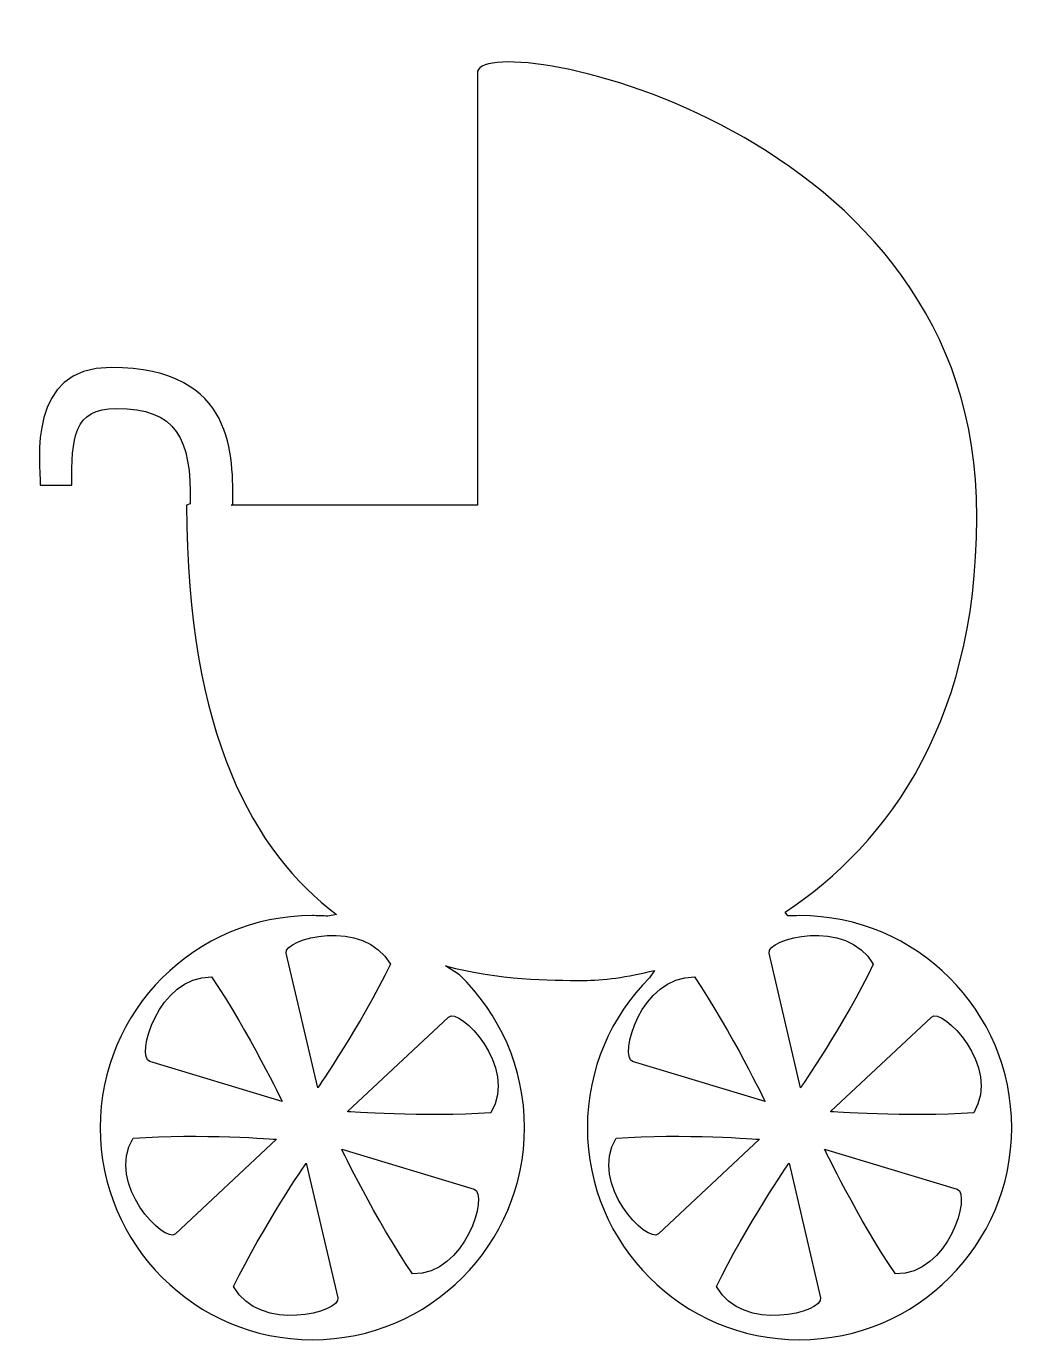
# Model space of a CAD drawing. Header units: centimetres. Extents: x -8.1 to 8.4, y -11.2 to 10.8.
import ezdxf

# ---------------------------------------------------------------- set-up
doc = ezdxf.new("R2010")
doc.units = ezdxf.units.CM
doc.header["$MEASUREMENT"] = 0
doc.layers.add('Camada 1', color=7, linetype='Continuous')

msp = doc.modelspace()

# ---------------------------------------------------------------- linework, layer by layer
at = {"layer": 'Camada 1'}
for points, knots in [([(-4.67379, 2.77384), (-4.67379, 2.77384), (-0.56576, 2.77384), (-0.56576, 2.77384), (-0.56576, 2.77384), (-0.56576, 2.77384), (-0.56576, 9.98919), (-0.56576, 9.98919), (-0.56576, 9.98919), (-0.63135, 10.7763), (7.56774, 9.26767), (7.76451, 2.90502), (7.76451, 2.90502), (7.87812, -0.76327), (6.29067, -2.88345), (4.57416, -4.02164), (4.57416, -4.02164), (4.57416, -4.02164), (4.61911, -4.0857), (4.61911, -4.0857), (4.61911, -4.0857), (4.68317, -4.08263), (4.74783, -4.08075), (4.81313, -4.08075), (4.81313, -4.08075), (6.76922, -4.08075), (8.35513, -5.66666), (8.35513, -7.62275), (8.35513, -7.62275), (8.35513, -9.57913), (6.76922, -11.16507), (4.81313, -11.16507), (4.81313, -11.16507), (2.85675, -11.16507), (1.27081, -9.57916), (1.27081, -7.62275), (1.27081, -7.62275), (1.27081, -6.64472), (1.66713, -5.75908), (2.30829, -5.11823), (2.30829, -5.11823), (2.30829, -5.11823), (2.39327, -4.99475), (2.39327, -4.99475), (2.39327, -4.99475), (1.93319, -5.11207), (1.523, -5.16318), (1.20521, -5.16318), (1.20521, -5.16318), (0.64167, -5.16318), (-0.20026, -5.15704), (-1.09608, -4.92082), (-1.09608, -4.92082), (-1.09608, -4.92082), (-0.86542, -5.06989), (-0.86542, -5.06989), (-0.86542, -5.06989), (-0.19534, -5.71412), (0.22162, -6.62008), (0.22162, -7.62275), (0.22162, -7.62275), (0.22162, -9.57913), (-1.36429, -11.16507), (-3.32067, -11.16507), (-3.32067, -11.16507), (-5.27692, -11.16507), (-6.86283, -9.57916), (-6.86283, -7.62275), (-6.86283, -7.62275), (-6.86283, -5.66666), (-5.27692, -4.08075), (-3.32067, -4.08075), (-3.32067, -4.08075), (-3.23352, -4.08075), (-3.14713, -4.08382), (-3.06154, -4.09001), (-3.06154, -4.09001), (-3.06154, -4.09001), (-2.91679, -4.05889), (-2.91679, -4.05889), (-2.91679, -4.05889), (-4.28963, -3.03191), (-5.41964, -1.05023), (-5.41964, 2.77384), (-5.41964, 2.77384), (-5.41964, 2.77384), (-5.36159, 2.80125), (-5.36159, 2.80125), (-5.36159, 2.80125), (-5.33463, 3.89631), (-5.59516, 4.39211), (-6.59214, 4.39211), (-6.59214, 4.39211), (-7.31366, 4.39211), (-7.33784, 3.89692), (-7.33784, 3.10981), (-7.33784, 3.10981), (-7.33784, 3.10981), (-7.33784, 3.10981), (-7.33784, 3.10981), (-7.33784, 3.10981), (-7.33784, 3.10981), (-7.33784, 3.10981), (-7.86259, 3.10981), (-7.86259, 3.10981), (-7.86259, 3.50338), (-8.09648, 5.08252), (-6.68191, 5.0776), (-6.68191, 5.0776), (-4.58294, 5.07022), (-4.64838, 3.56865), (-4.64838, 2.78155), (-4.64838, 2.78155), (-4.64838, 2.78155), (-4.67379, 2.77384), (-4.67379, 2.77384)], [0, 0, 0, 0, 0.03333333, 0.03333333, 0.03333333, 0.03333333, 0.06666667, 0.06666667, 0.06666667, 0.06666667, 0.1, 0.1, 0.1, 0.1, 0.13333333, 0.13333333, 0.13333333, 0.13333333, 0.16666667, 0.16666667, 0.16666667, 0.16666667, 0.2, 0.2, 0.2, 0.2, 0.23333333, 0.23333333, 0.23333333, 0.23333333, 0.26666667, 0.26666667, 0.26666667, 0.26666667, 0.3, 0.3, 0.3, 0.3, 0.33333333, 0.33333333, 0.33333333, 0.33333333, 0.36666667, 0.36666667, 0.36666667, 0.36666667, 0.4, 0.4, 0.4, 0.4, 0.43333333, 0.43333333, 0.43333333, 0.43333333, 0.46666667, 0.46666667, 0.46666667, 0.46666667, 0.5, 0.5, 0.5, 0.5, 0.53333333, 0.53333333, 0.53333333, 0.53333333, 0.56666667, 0.56666667, 0.56666667, 0.56666667, 0.6, 0.6, 0.6, 0.6, 0.63333333, 0.63333333, 0.63333333, 0.63333333, 0.66666667, 0.66666667, 0.66666667, 0.66666667, 0.7, 0.7, 0.7, 0.7, 0.73333333, 0.73333333, 0.73333333, 0.73333333, 0.76666667, 0.76666667, 0.76666667, 0.76666667, 0.8, 0.8, 0.8, 0.8, 0.83333333, 0.83333333, 0.83333333, 0.83333333, 0.86666667, 0.86666667, 0.86666667, 0.86666667, 0.9, 0.9, 0.9, 0.9, 0.93333333, 0.93333333, 0.93333333, 0.93333333, 1, 1, 1, 1]), ([(-2.01713, -4.89373), (-2.45533, -4.1054), (-3.81246, -4.46508), (-3.7561, -4.70651), (-3.7561, -4.70651), (-3.7561, -4.70651), (-3.23013, -6.957), (-3.23013, -6.957), (-3.23013, -6.957), (-3.23011, -6.95698), (-2.50322, -5.89703), (-2.01713, -4.89373)], [0, 0, 0, 0, 0.25, 0.25, 0.25, 0.25, 0.5, 0.5, 0.5, 0.5, 1, 1, 1, 1]), ([(6.0443, -4.89373), (5.60607, -4.1054), (4.249, -4.46508), (4.30533, -4.70651), (4.30533, -4.70651), (4.30533, -4.70651), (4.8313, -6.957), (4.8313, -6.957), (4.8313, -6.957), (4.83132, -6.95698), (5.55837, -5.89703), (6.0443, -4.89373)], [0, 0, 0, 0, 0.25, 0.25, 0.25, 0.25, 0.5, 0.5, 0.5, 0.5, 1, 1, 1, 1]), ([(-5.00298, -5.10561), (-5.90449, -5.09145), (-6.27158, -6.44641), (-6.03446, -6.51846), (-6.03446, -6.51846), (-6.03446, -6.51846), (-3.82262, -7.18796), (-3.82262, -7.18796), (-3.82262, -7.18796), (-3.82262, -7.18796), (-4.37708, -6.02882), (-5.00298, -5.10561)], [0, 0, 0, 0, 0.25, 0.25, 0.25, 0.25, 0.5, 0.5, 0.5, 0.5, 1, 1, 1, 1]), ([(3.05848, -5.10561), (2.15681, -5.09145), (1.78972, -6.44641), (2.02684, -6.51846), (2.02684, -6.51846), (2.02684, -6.51846), (4.23884, -7.18796), (4.23884, -7.18796), (4.23884, -7.18796), (4.23881, -7.18796), (3.68422, -6.02882), (3.05848, -5.10561)], [0, 0, 0, 0, 0.25, 0.25, 0.25, 0.25, 0.5, 0.5, 0.5, 0.5, 1, 1, 1, 1]), ([(-0.34004, -7.37333), (0.12311, -6.59979), (-0.86725, -5.60448), (-1.04772, -5.77387), (-1.04772, -5.77387), (-1.04772, -5.77387), (-2.73372, -7.35423), (-2.73372, -7.35423), (-2.73372, -7.35423), (-2.73373, -7.35423), (-1.45235, -7.45403), (-0.34004, -7.37333)], [0, 0, 0, 0, 0.25, 0.25, 0.25, 0.25, 0.5, 0.5, 0.5, 0.5, 1, 1, 1, 1]), ([(7.72139, -7.37333), (8.18454, -6.59979), (7.19418, -5.60448), (7.01374, -5.77387), (7.01374, -5.77387), (7.01374, -5.77387), (5.32771, -7.35423), (5.32771, -7.35423), (5.32771, -7.35423), (5.3277, -7.35423), (6.60908, -7.45403), (7.72139, -7.37333)], [0, 0, 0, 0, 0.25, 0.25, 0.25, 0.25, 0.5, 0.5, 0.5, 0.5, 1, 1, 1, 1]), ([(-6.31206, -7.79769), (-6.77521, -8.57123), (-5.78517, -9.56714), (-5.60456, -9.39778), (-5.60456, -9.39778), (-5.60456, -9.39778), (-3.91856, -7.81679), (-3.91856, -7.81679), (-3.91856, -7.81679), (-3.91856, -7.8168), (-5.19991, -7.717), (-6.31206, -7.79769)], [0, 0, 0, 0, 0.25, 0.25, 0.25, 0.25, 0.5, 0.5, 0.5, 0.5, 1, 1, 1, 1]), ([(1.74937, -7.79769), (1.28622, -8.57123), (2.27626, -9.56714), (2.45671, -9.39778), (2.45671, -9.39778), (2.45671, -9.39778), (4.14303, -7.81679), (4.14303, -7.81679), (4.14303, -7.81679), (4.14306, -7.8168), (2.86136, -7.717), (1.74937, -7.79769)], [0, 0, 0, 0, 0.25, 0.25, 0.25, 0.25, 0.5, 0.5, 0.5, 0.5, 1, 1, 1, 1]), ([(-1.64912, -10.06541), (-0.74776, -10.07957), (-0.38071, -8.72461), (-0.6178, -8.65256), (-0.6178, -8.65256), (-0.6178, -8.65256), (-2.82964, -7.98308), (-2.82964, -7.98308), (-2.82964, -7.98308), (-2.82964, -7.98309), (-2.27518, -9.14281), (-1.64912, -10.06541)], [0, 0, 0, 0, 0.25, 0.25, 0.25, 0.25, 0.5, 0.5, 0.5, 0.5, 1, 1, 1, 1]), ([(6.41231, -10.06541), (7.31364, -10.07957), (7.68072, -8.72461), (7.44363, -8.65256), (7.44363, -8.65256), (7.44363, -8.65256), (5.23195, -7.98308), (5.23195, -7.98308), (5.23195, -7.98308), (5.23195, -7.98309), (5.78625, -9.14281), (6.41231, -10.06541)], [0, 0, 0, 0, 0.25, 0.25, 0.25, 0.25, 0.5, 0.5, 0.5, 0.5, 1, 1, 1, 1]), ([(-4.63513, -10.2779), (-4.19677, -11.06562), (-2.83964, -10.70594), (-2.896, -10.46451), (-2.896, -10.46451), (-2.896, -10.46451), (-3.42197, -8.21402), (-3.42197, -8.21402), (-3.42197, -8.21402), (-3.42196, -8.21402), (-4.14904, -9.27399), (-4.63513, -10.2779)], [0, 0, 0, 0, 0.25, 0.25, 0.25, 0.25, 0.5, 0.5, 0.5, 0.5, 1, 1, 1, 1]), ([(3.42614, -10.2779), (3.86466, -11.06562), (5.22176, -10.70594), (5.16541, -10.46451), (5.16541, -10.46451), (5.16541, -10.46451), (4.63944, -8.21402), (4.63944, -8.21402), (4.63944, -8.21402), (4.63947, -8.21402), (3.91239, -9.27399), (3.42614, -10.2779)], [0, 0, 0, 0, 0.25, 0.25, 0.25, 0.25, 0.5, 0.5, 0.5, 0.5, 1, 1, 1, 1])]:
    msp.add_open_spline(points, degree=3, knots=knots, dxfattribs=at)

doc.saveas('drawing.dxf')
